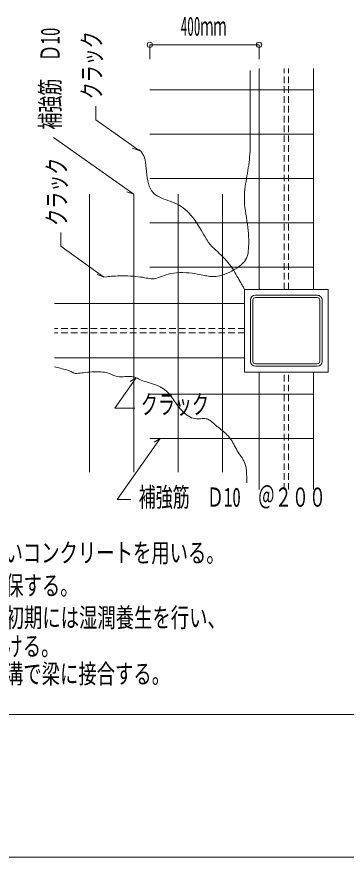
# Model space of a CAD drawing. Units: millimetres, scale not verified. Extents: x -2848 to 2848, y -2045 to 2045.
# Drawn here: x 775 to 1258, y -2045 to -813 of the extents above; entities that cross this region are included whole.
import ezdxf
from ezdxf.enums import TextEntityAlignment as Align

# ---------------------------------------------------------------- set-up
doc = ezdxf.new("R2010")
doc.units = ezdxf.units.MM
doc.header["$LTSCALE"] = 8
doc.linetypes.add('DASHED1', pattern=[1.8, 1.2, -0.6])
doc.linetypes.add('DASHED3', pattern=[4, 3, -1])
for name, color, linetype, lineweight in [('0-0_特記', 4, 'Continuous', 9), ('0-4_16', 7, 'Continuous', 18), ('0-6_48', 6, 'Continuous', 18), ('0-7_64', 3, 'Continuous', 18), ('0-D_Layer3', 4, 'DASHED3', 9)]:
    doc.layers.add(name, color=color, linetype=linetype, lineweight=lineweight)
doc.styles.add('ＭＳ ゴシック', font='')
doc.styles.get('ＭＳ ゴシック').set_extended_font_data('MS Gothic')

msp = doc.modelspace()

# ---------------------------------------------------------------- linework, layer by layer
at = {"layer": '0-0_特記', "color": 7, "lineweight": 18}
for p, q in [((828.571, -989.484), (946.334, -1072.826)), ((950.058, -1341.784), (918.454, -1386.442)), ((950.058, -1341.784), (941.034, -1347.098)), ((948.147, -1386.442), (918.454, -1386.442)), ((985.224, -1430.913), (922.014, -1520.229)), ((985.224, -1430.913), (976.2, -1436.227))]:
    msp.add_line(p, q, dxfattribs=at)
at = {"layer": '0-0_特記'}
for major_axis, end_param in [((6.987, 0), 4.71237153), ((3.494, 0), 4.71238898)]:
    msp.add_ellipse((1124.556, -1317.833), major_axis=major_axis, ratio=0.991012, start_param=3.14159265, end_param=end_param, dxfattribs=at)
at = {"layer": '0-4_16', "color": 2}
msp.add_line((-2848.301, -1835.456), (2848.301, -1835.456), dxfattribs=at)
at = {"layer": '0-6_48', "color": 4, "lineweight": 9}
for p, q in [((969.966, -874.798), (969.966, -853.865)), ((1129.972, -853.865), (969.966, -853.865)), ((1129.972, -874.798), (1129.972, -853.865)), ((1209.972, -919.738), (969.972, -919.738)), ((1209.972, -984.738), (969.972, -984.738)), ((1209.972, -1049.738), (969.972, -1049.738)), ((881.334, -1072.826), (881.334, -1480.251)), ((946.334, -1072.826), (946.334, -1480.251)), ((1011.334, -1072.826), (1011.334, -1480.251)), ((1076.334, -1072.826), (1076.334, -1480.251)), ((1209.972, -1114.738), (969.972, -1114.738)), ((1209.972, -1179.738), (969.972, -1179.738)), ((1209.972, -1365.913), (969.972, -1365.913)), ((1209.972, -1430.913), (969.972, -1430.913))]:
    msp.add_line(p, q, dxfattribs=at)
at = {"layer": '0-6_48', "color": 7}
for p, q in [((943.961, -1005.162), (954.155, -1008.763)), ((936.141, -1069.223), (946.334, -1072.826)), ((892.594, -1190.528), (902.788, -1194.13)), ((942.058, -1520.229), (922.014, -1520.229))]:
    msp.add_line(p, q, dxfattribs=at)
at = {"layer": '0-6_48', "color": 3}
for p, q in [((1108.834, -1212.238), (1108.834, -1333.413)), ((1231.109, -1212.238), (1108.834, -1212.238)), ((1228.198, -1212.238), (1228.183, -1212.238)), ((1231.109, -1333.413), (1231.109, -1212.238)), ((1117.569, -1227.818), (1117.569, -1317.833)), ((1121.062, -1227.818), (1121.062, -1317.833)), ((1124.556, -1220.893), (1215.388, -1220.893)), ((1215.388, -1224.355), (1124.556, -1224.355)), ((1218.881, -1317.833), (1218.881, -1227.818)), ((1222.374, -1317.833), (1222.374, -1227.818)), ((1215.388, -1321.296), (1124.556, -1321.296)), ((1124.556, -1324.757), (1215.388, -1324.757)), ((1108.834, -1333.413), (1231.109, -1333.413)), ((1228.198, -1333.413), (1228.183, -1333.413))]:
    msp.add_line(p, q, dxfattribs=at)
at = {"layer": '0-6_48', "color": 7}
for points in [[(890.819, -943.61), (890.819, -963.654), (954.155, -1008.763)], [(839.453, -1128.977), (839.453, -1149.02), (902.788, -1194.13)]]:
    msp.add_lwpolyline(points, dxfattribs=at)
at = {"layer": '0-6_48', "color": 4, "lineweight": 9}
for centre in [(969.966, -853.865), (1129.972, -853.865)]:
    msp.add_circle(centre, 3.9, dxfattribs=at)
for centre, major_axis, start_param, end_param in [((1124.556, -1227.818), (6.987, 0), 1.57079633, 3.14159265), ((1124.556, -1227.818), (3.494, 0), 1.57079633, 3.14159265), ((1215.388, -1227.818), (6.987, 0), 6.28316785, 7.85398163), ((1215.388, -1227.818), (3.494, 0), 6.28316785, 7.85398163), ((1215.388, -1317.833), (3.494, 0), 4.71238898, 6.28316785), ((1215.388, -1317.833), (6.987, 0), 4.71238898, 6.28316785)]:
    msp.add_ellipse(centre, major_axis=major_axis, ratio=0.991012, start_param=start_param, end_param=end_param, dxfattribs=at)
at = {"layer": '0-7_64', "color": 7}
msp.add_line((-2848.301, -2044.544), (2848.301, -2044.544), dxfattribs=at)
at = {"layer": '0-D_Layer3', "linetype": 'Continuous'}
for p, q in [((1129.972, -1212.238), (1129.972, -888.318)), ((1209.972, -1212.238), (1209.972, -888.318)), ((1108.834, -1232.826), (830.426, -1232.826)), ((1108.834, -1312.826), (830.426, -1312.826)), ((1129.972, -1505.686), (1129.972, -1333.413)), ((1209.972, -1505.686), (1209.972, -1333.413))]:
    msp.add_line(p, q, dxfattribs=at)
at = {"layer": '0-D_Layer3', "linetype": 'DASHED1'}
for p, q in [((1166.972, -1212.238), (1166.972, -888.318)), ((1172.972, -1212.238), (1172.972, -888.318)), ((1108.834, -1269.826), (830.426, -1269.826)), ((1108.834, -1275.826), (830.426, -1275.826)), ((1166.972, -1505.686), (1166.972, -1333.413)), ((1172.972, -1505.686), (1172.972, -1333.413))]:
    msp.add_line(p, q, dxfattribs=at)
at = {"layer": '0-D_Layer3'}
for points in [[(1117.151, -970.455), (1117.151, -966.677), (1117.151, -962.849), (1117.151, -958.946), (1117.151, -954.943), (1117.151, -950.822), (1117.151, -946.607), (1117.151, -942.33), (1117.151, -938.023), (1117.151, -933.718), (1117.151, -929.447), (1117.151, -925.244), (1117.151, -921.14), (1117.151, -917.168), (1117.151, -913.366), (1117.151, -909.773), (1117.151, -906.426), (1117.151, -903.366), (1117.151, -900.629), (1117.151, -898.255), (1117.151, -891.591)], [(1114.684, -1134.627), (1114.441, -1130.461), (1114.079, -1126.109), (1113.59, -1121.573), (1112.971, -1116.862), (1112.258, -1112.014), (1111.497, -1107.078), (1110.733, -1102.096), (1110.011, -1097.116), (1109.378, -1092.185), (1108.878, -1087.348), (1108.558, -1082.651), (1108.449, -1078.129), (1108.537, -1073.769), (1108.793, -1069.547), (1109.19, -1065.439), (1109.701, -1061.42), (1110.296, -1057.467), (1110.948, -1053.555), (1111.63, -1049.66), (1112.315, -1045.761), (1112.991, -1041.85), (1113.646, -1037.926), (1114.27, -1033.985), (1114.851, -1030.022), (1115.378, -1026.036), (1115.842, -1022.021), (1116.229, -1017.975), (1116.534, -1013.898), (1116.762, -1009.801), (1116.926, -1005.697), (1117.036, -1001.602), (1117.102, -997.531), (1117.137, -993.497), (1117.15, -989.514), (1117.151, -985.598), (1117.151, -981.757), (1117.151, -977.97), (1117.151, -974.211), (1117.151, -970.455)], [(957.629, -1010.962), (956.545, -1009.807), (955.582, -1008.943), (954.792, -1008.33), (954.215, -1007.926), (953.834, -1007.701), (953.615, -1007.622), (953.528, -1007.657), (953.541, -1007.775), (953.621, -1007.946), (953.738, -1008.138), (954.155, -1008.763)], [(1037.83, -1113.81), (1035.214, -1110.062), (1032.564, -1106.516), (1029.907, -1103.249), (1027.232, -1100.261), (1024.522, -1097.537), (1021.76, -1095.058), (1018.927, -1092.81), (1016.006, -1090.775), (1012.979, -1088.936), (1009.829, -1087.276), (1006.548, -1085.775), (1003.171, -1084.401), (999.745, -1083.114), (996.314, -1081.879), (992.924, -1080.659), (989.621, -1079.416), (986.45, -1078.114), (983.458, -1076.714), (980.681, -1075.181), (978.131, -1073.473), (975.811, -1071.55), (973.725, -1069.37), (971.874, -1066.894), (970.264, -1064.081), (968.896, -1060.889), (967.774, -1057.278), (966.893, -1053.235), (966.204, -1048.858), (965.652, -1044.27), (965.182, -1039.6), (964.736, -1034.97), (964.26, -1030.506), (963.697, -1026.335), (962.99, -1022.58), (962.103, -1019.339), (961.07, -1016.598), (959.945, -1014.317), (958.779, -1012.452), (957.629, -1010.962)], [(1108.834, -1212.238), (1107.055, -1209.157), (1106.307, -1207.861), (1105.407, -1206.302), (1104.371, -1204.506), (1103.212, -1202.5), (1101.946, -1200.308), (1100.589, -1197.957), (1099.154, -1195.472), (1097.658, -1192.88), (1096.109, -1190.204), (1094.494, -1187.461), (1092.797, -1184.664), (1090.998, -1181.827), (1089.078, -1178.964), (1087.021, -1176.089), (1084.808, -1173.215), (1082.42, -1170.358), (1079.854, -1167.53), (1077.161, -1164.756), (1074.407, -1162.058), (1071.658, -1159.458), (1068.979, -1156.98), (1066.437, -1154.648), (1064.097, -1152.485), (1062.024, -1150.512), (1060.262, -1148.738), (1058.759, -1147.094), (1057.442, -1145.5), (1056.235, -1143.872), (1055.066, -1142.126), (1053.86, -1140.182), (1052.543, -1137.954), (1051.042, -1135.36), (1049.298, -1132.347), (1047.328, -1128.978), (1045.164, -1125.347), (1042.838, -1121.546), (1040.382, -1117.67), (1037.83, -1113.81)], [(1031.786, -1188.702), (1035.77, -1189.227), (1039.352, -1189.778), (1042.466, -1190.319), (1045.164, -1190.842), (1047.526, -1191.338), (1049.636, -1191.802), (1051.574, -1192.228), (1053.423, -1192.61), (1055.264, -1192.942), (1057.179, -1193.219), (1059.238, -1193.43), (1061.461, -1193.546), (1063.858, -1193.537), (1066.438, -1193.369), (1069.211, -1193.01), (1072.185, -1192.428), (1075.369, -1191.591), (1078.772, -1190.467), (1082.387, -1189.035), (1086.139, -1187.327), (1089.938, -1185.386), (1093.69, -1183.256), (1097.306, -1180.98), (1100.694, -1178.6), (1103.762, -1176.162), (1106.419, -1173.706), (1108.598, -1171.267), (1110.333, -1168.827), (1111.677, -1166.359), (1112.687, -1163.835), (1113.422, -1161.227), (1113.935, -1158.508), (1114.285, -1155.649), (1114.526, -1152.623), (1114.705, -1149.407), (1114.821, -1145.998), (1114.863, -1142.398), (1114.822, -1138.607), (1114.684, -1134.627)], [(902.788, -1194.13), (907.126, -1193.71), (908.95, -1193.535), (911.144, -1193.335), (913.673, -1193.126), (916.501, -1192.922), (919.59, -1192.738), (922.906, -1192.587), (926.413, -1192.486), (930.073, -1192.449), (933.849, -1192.488), (937.69, -1192.601), (941.547, -1192.784), (945.366, -1193.033), (949.097, -1193.342), (952.686, -1193.71), (956.083, -1194.13), (959.235, -1194.597), (962.11, -1195.102), (964.745, -1195.606), (967.198, -1196.067), (969.526, -1196.439), (971.787, -1196.68), (974.037, -1196.744), (976.333, -1196.589), (978.733, -1196.17), (981.286, -1195.462), (984.014, -1194.523), (986.934, -1193.429), (990.058, -1192.254), (993.401, -1191.076), (996.978, -1189.97), (1000.806, -1189.013), (1004.897, -1188.28), (1009.248, -1187.829), (1013.781, -1187.638), (1018.398, -1187.67), (1023.002, -1187.883), (1027.498, -1188.241), (1031.786, -1188.702)], [(894.933, -1333.002), (891.75, -1332.967), (888.516, -1333.03), (885.268, -1333.178), (882.047, -1333.402), (878.893, -1333.688), (875.842, -1334.014), (872.934, -1334.355), (870.204, -1334.687), (867.69, -1334.984), (865.431, -1335.222), (863.462, -1335.377), (861.822, -1335.423), (860.525, -1335.342), (859.494, -1335.141), (858.629, -1334.83), (857.83, -1334.422), (856.997, -1333.93), (856.03, -1333.366), (854.831, -1332.741), (853.298, -1332.068), (851.366, -1331.359), (849.109, -1330.631), (846.636, -1329.903), (844.054, -1329.191), (841.472, -1328.514), (838.998, -1327.889), (836.742, -1327.333), (830.188, -1325.746)], [(989.747, -1357.901), (987.445, -1356.416), (984.991, -1355.043), (982.372, -1353.786), (979.587, -1352.643), (976.679, -1351.599), (973.704, -1350.632), (970.715, -1349.721), (967.769, -1348.845), (964.919, -1347.983), (962.22, -1347.114), (959.728, -1346.218), (957.478, -1345.281), (955.426, -1344.328), (953.511, -1343.391), (951.67, -1342.502), (949.842, -1341.694), (947.963, -1341), (945.971, -1340.45), (943.805, -1340.078), (941.422, -1339.902), (938.858, -1339.882), (936.173, -1339.964), (933.423, -1340.094), (930.666, -1340.218), (927.959, -1340.282), (925.36, -1340.232), (922.926, -1340.014), (920.696, -1339.59), (918.63, -1338.992), (916.666, -1338.264), (914.748, -1337.454), (912.814, -1336.609), (910.807, -1335.774), (908.666, -1334.998), (906.331, -1334.326), (903.761, -1333.795), (900.978, -1333.405), (898.022, -1333.144), (894.933, -1333.002)], [(1064.664, -1409.677), (1063.02, -1408.297), (1061.505, -1407.026), (1060.132, -1405.882), (1058.862, -1404.869), (1057.645, -1403.991), (1056.429, -1403.251), (1055.162, -1402.65), (1053.793, -1402.191), (1052.271, -1401.877), (1050.546, -1401.71), (1048.581, -1401.681), (1046.399, -1401.738), (1044.042, -1401.818), (1041.548, -1401.855), (1038.958, -1401.787), (1036.309, -1401.55), (1033.642, -1401.081), (1030.998, -1400.315), (1028.408, -1399.206), (1025.888, -1397.783), (1023.445, -1396.088), (1021.086, -1394.166), (1018.82, -1392.064), (1016.654, -1389.823), (1014.595, -1387.49), (1012.652, -1385.109), (1010.827, -1382.719), (1009.102, -1380.338), (1007.45, -1377.976), (1005.846, -1375.646), (1004.266, -1373.361), (1002.685, -1371.13), (1001.078, -1368.968), (999.42, -1366.886), (997.688, -1364.892), (995.867, -1362.994), (993.946, -1361.194), (991.91, -1359.494), (989.747, -1357.901)], [(1111.938, -1496.009), (1111.938, -1490.978), (1111.934, -1488.87), (1111.902, -1486.382), (1111.82, -1483.607), (1111.658, -1480.635), (1111.392, -1477.558), (1110.994, -1474.468), (1110.44, -1471.457), (1109.702, -1468.616), (1108.766, -1466.014), (1107.654, -1463.626), (1106.406, -1461.402), (1105.054, -1459.295), (1103.635, -1457.256), (1102.186, -1455.236), (1100.741, -1453.187), (1099.336, -1451.061), (1097.998, -1448.822), (1096.716, -1446.492), (1095.471, -1444.106), (1094.245, -1441.702), (1093.016, -1439.311), (1091.766, -1436.972), (1090.475, -1434.719), (1089.125, -1432.588), (1087.699, -1430.604), (1086.198, -1428.752), (1084.626, -1427.01), (1082.988, -1425.35), (1081.288, -1423.752), (1079.531, -1422.189), (1077.721, -1420.637), (1075.861, -1419.072), (1073.961, -1417.478), (1072.041, -1415.866), (1070.126, -1414.26), (1068.242, -1412.679), (1066.414, -1411.144), (1064.664, -1409.677)]]:
    msp.add_lwpolyline(points, dxfattribs=at)

# ---------------------------------------------------------------- texts
at = {"layer": '0-6_48', "color": 7, "style": 'ＭＳ ゴシック'}
for s, width, p in [('400ｍｍ', 0.5, (1015.236, -848.986)), ('クラック', 0.65, (956.707, -1403.487)), ('補強筋\u3000Ｄ10\u3000＠２００', 0.65, (953.588, -1539.291)), ('１\u3000水セメント比の小さいコンクリートを用いる。', 0.7, (461.39, -1620.837)), ('２\u3000溶接金網の位置を確保する。', 0.7, (462.391, -1668.863)), ('３\u3000コンクリート打設後初期には湿潤養生を行い、', 0.7, (463.067, -1715.846)), ('充分な養生期間を設ける。', 0.7, (515.075, -1757.696)), ('４\u3000デッキプレートは各溝で梁に接合する。', 0.7, (462.072, -1798.31))]:
    msp.add_text(s, height=28.15, dxfattribs=dict(at, width=width)).set_placement(p, align=Align.BOTTOM_LEFT)
at = {"layer": '0-6_48', "color": 7, "style": 'ＭＳ ゴシック', "width": 0.65}
for s, p in [('補強筋\u3000Ｄ10', (846.375, -978.2)), ('クラック', (907.437, -933.718)), ('クラック', (856.07, -1119.086))]:
    msp.add_text(s, height=28.15, rotation=90, dxfattribs=at).set_placement(p, align=Align.BOTTOM_LEFT)

doc.saveas('drawing.dxf')
